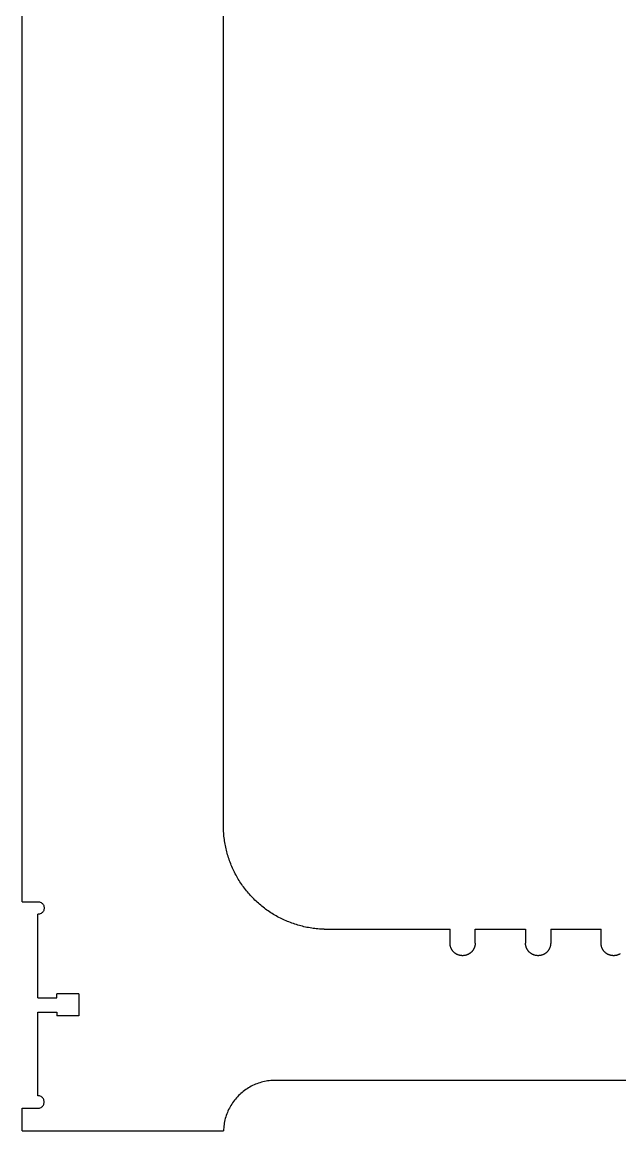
# Model space of a CAD drawing. Extents: x -100 to 100, y -46 to 46.
# Drawn here: x -73.99 to -62.12, y -45.92 to -23.92 of the extents above; entities that cross this region are included whole.
import ezdxf

# ---------------------------------------------------------------- set-up
doc = ezdxf.new("R2010")
doc.units = 0
doc.header["$MEASUREMENT"] = 0
doc.layers.get('0').update_dxf_attribs({"linetype": 'CONTINUOUS'})

msp = doc.modelspace()

# ---------------------------------------------------------------- linework, layer by layer
for p, q in [((-69.994, -39.917), (-69.994, -7.917)), ((-73.993, -41.37), (-73.993, -9.718)), ((-69.993, -39.948), (-69.994, -39.917)), ((-69.991, -39.979), (-69.993, -39.948)), ((-69.989, -40.01), (-69.991, -39.979)), ((-69.987, -40.041), (-69.989, -40.01)), ((-69.984, -40.072), (-69.987, -40.041)), ((-69.98, -40.103), (-69.984, -40.072)), ((-69.976, -40.134), (-69.98, -40.103)), ((-69.972, -40.165), (-69.976, -40.134)), ((-69.967, -40.196), (-69.972, -40.165)), ((-69.962, -40.227), (-69.967, -40.196)), ((-69.956, -40.257), (-69.962, -40.227)), ((-69.95, -40.288), (-69.956, -40.257)), ((-69.943, -40.318), (-69.95, -40.288)), ((-69.936, -40.349), (-69.943, -40.318)), ((-69.928, -40.379), (-69.936, -40.349)), ((-69.92, -40.409), (-69.928, -40.379)), ((-69.911, -40.439), (-69.92, -40.409)), ((-69.902, -40.469), (-69.911, -40.439)), ((-69.893, -40.499), (-69.902, -40.469)), ((-69.883, -40.528), (-69.893, -40.499)), ((-69.873, -40.558), (-69.883, -40.528)), ((-69.862, -40.587), (-69.873, -40.558)), ((-69.851, -40.616), (-69.862, -40.587)), ((-69.839, -40.645), (-69.851, -40.616)), ((-69.827, -40.673), (-69.839, -40.645)), ((-69.814, -40.702), (-69.827, -40.673)), ((-69.801, -40.73), (-69.814, -40.702)), ((-69.788, -40.759), (-69.801, -40.73)), ((-69.774, -40.786), (-69.788, -40.759)), ((-69.76, -40.814), (-69.774, -40.786)), ((-69.745, -40.842), (-69.76, -40.814)), ((-69.73, -40.869), (-69.745, -40.842)), ((-69.715, -40.896), (-69.73, -40.869)), ((-69.699, -40.923), (-69.715, -40.896)), ((-69.682, -40.949), (-69.699, -40.923)), ((-69.666, -40.976), (-69.682, -40.949)), ((-69.648, -41.002), (-69.666, -40.976)), ((-69.631, -41.028), (-69.648, -41.002)), ((-69.613, -41.053), (-69.631, -41.028)), ((-69.595, -41.078), (-69.613, -41.053)), ((-69.576, -41.103), (-69.595, -41.078)), ((-69.557, -41.128), (-69.576, -41.103)), ((-69.538, -41.152), (-69.557, -41.128)), ((-69.518, -41.177), (-69.538, -41.152)), ((-69.498, -41.2), (-69.518, -41.177)), ((-69.477, -41.224), (-69.498, -41.2)), ((-69.456, -41.247), (-69.477, -41.224)), ((-69.435, -41.27), (-69.456, -41.247)), ((-69.414, -41.292), (-69.435, -41.27)), ((-69.392, -41.315), (-69.414, -41.292)), ((-69.37, -41.337), (-69.392, -41.315)), ((-69.347, -41.358), (-69.37, -41.337)), ((-69.324, -41.379), (-69.347, -41.358)), ((-73.993, -41.37), (-73.68, -41.37)), ((-73.68, -41.37), (-73.664, -41.371)), ((-73.664, -41.371), (-73.648, -41.374)), ((-73.648, -41.374), (-73.633, -41.379)), ((-73.633, -41.379), (-73.618, -41.387)), ((-73.618, -41.387), (-73.604, -41.396)), ((-73.604, -41.396), (-73.592, -41.407)), ((-73.592, -41.407), (-73.581, -41.419)), ((-73.581, -41.571), (-73.592, -41.583)), ((-73.581, -41.419), (-73.572, -41.432)), ((-73.572, -41.557), (-73.581, -41.571)), ((-73.572, -41.432), (-73.565, -41.447)), ((-73.565, -41.543), (-73.572, -41.557)), ((-73.565, -41.447), (-73.56, -41.463)), ((-73.56, -41.527), (-73.565, -41.543)), ((-73.56, -41.463), (-73.557, -41.479)), ((-73.557, -41.511), (-73.56, -41.527)), ((-73.557, -41.479), (-73.555, -41.495)), ((-73.555, -41.495), (-73.557, -41.511)), ((-69.301, -41.4), (-69.324, -41.379)), ((-69.278, -41.421), (-69.301, -41.4)), ((-69.254, -41.441), (-69.278, -41.421)), ((-69.23, -41.461), (-69.254, -41.441)), ((-69.205, -41.48), (-69.23, -41.461)), ((-69.181, -41.499), (-69.205, -41.48)), ((-69.156, -41.518), (-69.181, -41.499)), ((-69.13, -41.536), (-69.156, -41.518)), ((-69.105, -41.554), (-69.13, -41.536)), ((-69.079, -41.571), (-69.105, -41.554)), ((-69.053, -41.588), (-69.079, -41.571)), ((-73.664, -41.619), (-73.68, -41.62)), ((-73.68, -43.279), (-73.68, -41.62)), ((-73.648, -41.616), (-73.664, -41.619)), ((-73.633, -41.61), (-73.648, -41.616)), ((-73.618, -41.603), (-73.633, -41.61)), ((-73.604, -41.594), (-73.618, -41.603)), ((-73.592, -41.583), (-73.604, -41.594)), ((-69.027, -41.605), (-69.053, -41.588)), ((-69, -41.621), (-69.027, -41.605)), ((-68.973, -41.637), (-69, -41.621)), ((-68.946, -41.653), (-68.973, -41.637)), ((-68.919, -41.668), (-68.946, -41.653)), ((-68.891, -41.683), (-68.919, -41.668)), ((-68.864, -41.697), (-68.891, -41.683)), ((-68.836, -41.711), (-68.864, -41.697)), ((-68.808, -41.724), (-68.836, -41.711)), ((-68.779, -41.737), (-68.808, -41.724)), ((-68.751, -41.75), (-68.779, -41.737)), ((-68.722, -41.762), (-68.751, -41.75)), ((-68.693, -41.773), (-68.722, -41.762)), ((-68.664, -41.785), (-68.693, -41.773)), ((-68.635, -41.796), (-68.664, -41.785)), ((-68.605, -41.806), (-68.635, -41.796)), ((-68.576, -41.816), (-68.605, -41.806)), ((-68.546, -41.825), (-68.576, -41.816)), ((-68.516, -41.834), (-68.546, -41.825)), ((-68.486, -41.843), (-68.516, -41.834)), ((-68.456, -41.851), (-68.486, -41.843)), ((-68.426, -41.859), (-68.456, -41.851)), ((-68.396, -41.866), (-68.426, -41.859)), ((-68.365, -41.873), (-68.396, -41.866)), ((-68.335, -41.879), (-68.365, -41.873)), ((-68.304, -41.885), (-68.335, -41.879)), ((-68.273, -41.89), (-68.304, -41.885)), ((-68.242, -41.895), (-68.273, -41.89)), ((-68.212, -41.899), (-68.242, -41.895)), ((-68.181, -41.903), (-68.212, -41.899)), ((-68.15, -41.907), (-68.181, -41.903)), ((-68.119, -41.91), (-68.15, -41.907)), ((-68.088, -41.912), (-68.119, -41.91)), ((-68.056, -41.914), (-68.088, -41.912)), ((-68.025, -41.916), (-68.056, -41.914)), ((-67.994, -41.917), (-68.025, -41.916)), ((-67.994, -41.917), (-65.494, -41.917)), ((-65.494, -42.192), (-65.494, -41.917)), ((-64.994, -41.917), (-63.994, -41.917)), ((-64.994, -42.192), (-64.994, -41.917)), ((-63.994, -41.917), (-63.994, -42.192)), ((-63.494, -41.917), (-62.494, -41.917)), ((-63.494, -41.917), (-63.494, -42.192)), ((-62.494, -42.192), (-62.494, -41.917)), ((-65.494, -42.2), (-65.494, -42.192)), ((-65.494, -42.208), (-65.494, -42.2)), ((-65.493, -42.215), (-65.494, -42.208)), ((-65.492, -42.223), (-65.493, -42.215)), ((-65.491, -42.231), (-65.492, -42.223)), ((-65.49, -42.239), (-65.491, -42.231)), ((-65.488, -42.246), (-65.49, -42.239)), ((-64.999, -42.239), (-65, -42.246)), ((-64.997, -42.231), (-64.999, -42.239)), ((-64.996, -42.223), (-64.997, -42.231)), ((-64.995, -42.215), (-64.996, -42.223)), ((-64.994, -42.2), (-64.995, -42.208)), ((-64.995, -42.208), (-64.995, -42.215)), ((-64.994, -42.192), (-64.994, -42.2)), ((-63.994, -42.2), (-63.994, -42.192)), ((-63.994, -42.208), (-63.994, -42.2)), ((-63.993, -42.215), (-63.994, -42.208)), ((-63.992, -42.223), (-63.993, -42.215)), ((-63.991, -42.231), (-63.992, -42.223)), ((-63.99, -42.239), (-63.991, -42.231)), ((-63.988, -42.246), (-63.99, -42.239)), ((-63.499, -42.239), (-63.5, -42.246)), ((-63.497, -42.231), (-63.499, -42.239)), ((-63.496, -42.223), (-63.497, -42.231)), ((-63.495, -42.215), (-63.496, -42.223)), ((-63.494, -42.2), (-63.495, -42.208)), ((-63.495, -42.208), (-63.495, -42.215)), ((-63.494, -42.192), (-63.494, -42.2)), ((-62.494, -42.2), (-62.494, -42.192)), ((-62.494, -42.208), (-62.494, -42.2)), ((-62.493, -42.215), (-62.494, -42.208)), ((-62.492, -42.223), (-62.493, -42.215)), ((-62.491, -42.231), (-62.492, -42.223)), ((-62.49, -42.239), (-62.491, -42.231)), ((-62.488, -42.246), (-62.49, -42.239)), ((-65.486, -42.254), (-65.488, -42.246)), ((-65.484, -42.262), (-65.486, -42.254)), ((-65.482, -42.269), (-65.484, -42.262)), ((-65.479, -42.277), (-65.482, -42.269)), ((-65.477, -42.284), (-65.479, -42.277)), ((-65.474, -42.291), (-65.477, -42.284)), ((-65.47, -42.298), (-65.474, -42.291)), ((-65.467, -42.305), (-65.47, -42.298)), ((-65.463, -42.312), (-65.467, -42.305)), ((-65.459, -42.319), (-65.463, -42.312)), ((-65.455, -42.326), (-65.459, -42.319)), ((-65.451, -42.332), (-65.455, -42.326)), ((-65.446, -42.339), (-65.451, -42.332)), ((-65.442, -42.345), (-65.446, -42.339)), ((-65.437, -42.351), (-65.442, -42.345)), ((-65.432, -42.357), (-65.437, -42.351)), ((-65.426, -42.363), (-65.432, -42.357)), ((-65.421, -42.369), (-65.426, -42.363)), ((-65.415, -42.374), (-65.421, -42.369)), ((-65.409, -42.379), (-65.415, -42.374)), ((-65.403, -42.385), (-65.409, -42.379)), ((-65.397, -42.389), (-65.403, -42.385)), ((-65.391, -42.394), (-65.397, -42.389)), ((-65.385, -42.399), (-65.391, -42.394)), ((-65.378, -42.403), (-65.385, -42.399)), ((-65.371, -42.407), (-65.378, -42.403)), ((-65.365, -42.411), (-65.371, -42.407)), ((-65.358, -42.415), (-65.365, -42.411)), ((-65.351, -42.418), (-65.358, -42.415)), ((-65.343, -42.421), (-65.351, -42.418)), ((-65.336, -42.424), (-65.343, -42.421)), ((-65.329, -42.427), (-65.336, -42.424)), ((-65.321, -42.43), (-65.329, -42.427)), ((-65.314, -42.432), (-65.321, -42.43)), ((-65.306, -42.434), (-65.314, -42.432)), ((-65.299, -42.436), (-65.306, -42.434)), ((-65.291, -42.437), (-65.299, -42.436)), ((-65.283, -42.439), (-65.291, -42.437)), ((-65.275, -42.44), (-65.283, -42.439)), ((-65.268, -42.441), (-65.275, -42.44)), ((-65.26, -42.441), (-65.268, -42.441)), ((-65.252, -42.442), (-65.26, -42.441)), ((-65.244, -42.442), (-65.252, -42.442)), ((-65.236, -42.442), (-65.244, -42.442)), ((-65.228, -42.441), (-65.236, -42.442)), ((-65.221, -42.441), (-65.228, -42.441)), ((-65.213, -42.44), (-65.221, -42.441)), ((-65.205, -42.439), (-65.213, -42.44)), ((-65.197, -42.437), (-65.205, -42.439)), ((-65.19, -42.436), (-65.197, -42.437)), ((-65.182, -42.434), (-65.19, -42.436)), ((-65.174, -42.432), (-65.182, -42.434)), ((-65.167, -42.43), (-65.174, -42.432)), ((-65.159, -42.427), (-65.167, -42.43)), ((-65.152, -42.424), (-65.159, -42.427)), ((-65.145, -42.421), (-65.152, -42.424)), ((-65.138, -42.418), (-65.145, -42.421)), ((-65.131, -42.415), (-65.138, -42.418)), ((-65.124, -42.411), (-65.131, -42.415)), ((-65.117, -42.407), (-65.124, -42.411)), ((-65.11, -42.403), (-65.117, -42.407)), ((-65.104, -42.399), (-65.11, -42.403)), ((-65.097, -42.394), (-65.104, -42.399)), ((-65.091, -42.389), (-65.097, -42.394)), ((-65.085, -42.385), (-65.091, -42.389)), ((-65.079, -42.379), (-65.085, -42.385)), ((-65.073, -42.374), (-65.079, -42.379)), ((-65.067, -42.369), (-65.073, -42.374)), ((-65.062, -42.363), (-65.067, -42.369)), ((-65.057, -42.357), (-65.062, -42.363)), ((-65.051, -42.351), (-65.057, -42.357)), ((-65.047, -42.345), (-65.051, -42.351)), ((-65.042, -42.339), (-65.047, -42.345)), ((-65.037, -42.332), (-65.042, -42.339)), ((-65.033, -42.326), (-65.037, -42.332)), ((-65.029, -42.319), (-65.033, -42.326)), ((-65.025, -42.312), (-65.029, -42.319)), ((-65.021, -42.305), (-65.025, -42.312)), ((-65.018, -42.298), (-65.021, -42.305)), ((-65.015, -42.291), (-65.018, -42.298)), ((-65.012, -42.284), (-65.015, -42.291)), ((-65.009, -42.277), (-65.012, -42.284)), ((-65.006, -42.269), (-65.009, -42.277)), ((-65.004, -42.262), (-65.006, -42.269)), ((-65.002, -42.254), (-65.004, -42.262)), ((-65, -42.246), (-65.002, -42.254)), ((-63.986, -42.254), (-63.988, -42.246)), ((-63.984, -42.262), (-63.986, -42.254)), ((-63.982, -42.269), (-63.984, -42.262)), ((-63.979, -42.277), (-63.982, -42.269)), ((-63.977, -42.284), (-63.979, -42.277)), ((-63.974, -42.291), (-63.977, -42.284)), ((-63.97, -42.298), (-63.974, -42.291)), ((-63.967, -42.305), (-63.97, -42.298)), ((-63.963, -42.312), (-63.967, -42.305)), ((-63.959, -42.319), (-63.963, -42.312)), ((-63.955, -42.326), (-63.959, -42.319)), ((-63.951, -42.332), (-63.955, -42.326)), ((-63.946, -42.339), (-63.951, -42.332)), ((-63.942, -42.345), (-63.946, -42.339)), ((-63.937, -42.351), (-63.942, -42.345)), ((-63.932, -42.357), (-63.937, -42.351)), ((-63.926, -42.363), (-63.932, -42.357)), ((-63.921, -42.369), (-63.926, -42.363)), ((-63.915, -42.374), (-63.921, -42.369)), ((-63.909, -42.379), (-63.915, -42.374)), ((-63.903, -42.385), (-63.909, -42.379)), ((-63.897, -42.389), (-63.903, -42.385)), ((-63.891, -42.394), (-63.897, -42.389)), ((-63.885, -42.399), (-63.891, -42.394)), ((-63.878, -42.403), (-63.885, -42.399)), ((-63.871, -42.407), (-63.878, -42.403)), ((-63.865, -42.411), (-63.871, -42.407)), ((-63.858, -42.415), (-63.865, -42.411)), ((-63.851, -42.418), (-63.858, -42.415)), ((-63.843, -42.421), (-63.851, -42.418)), ((-63.836, -42.424), (-63.843, -42.421)), ((-63.829, -42.427), (-63.836, -42.424)), ((-63.821, -42.43), (-63.829, -42.427)), ((-63.814, -42.432), (-63.821, -42.43)), ((-63.806, -42.434), (-63.814, -42.432)), ((-63.799, -42.436), (-63.806, -42.434)), ((-63.791, -42.437), (-63.799, -42.436)), ((-63.783, -42.439), (-63.791, -42.437)), ((-63.775, -42.44), (-63.783, -42.439)), ((-63.768, -42.441), (-63.775, -42.44)), ((-63.76, -42.441), (-63.768, -42.441)), ((-63.752, -42.442), (-63.76, -42.441)), ((-63.744, -42.442), (-63.752, -42.442)), ((-63.736, -42.442), (-63.744, -42.442)), ((-63.728, -42.441), (-63.736, -42.442)), ((-63.721, -42.441), (-63.728, -42.441)), ((-63.713, -42.44), (-63.721, -42.441)), ((-63.705, -42.439), (-63.713, -42.44)), ((-63.697, -42.437), (-63.705, -42.439)), ((-63.69, -42.436), (-63.697, -42.437)), ((-63.682, -42.434), (-63.69, -42.436)), ((-63.674, -42.432), (-63.682, -42.434)), ((-63.667, -42.43), (-63.674, -42.432)), ((-63.659, -42.427), (-63.667, -42.43)), ((-63.652, -42.424), (-63.659, -42.427)), ((-63.645, -42.421), (-63.652, -42.424)), ((-63.638, -42.418), (-63.645, -42.421)), ((-63.631, -42.415), (-63.638, -42.418)), ((-63.624, -42.411), (-63.631, -42.415)), ((-63.617, -42.407), (-63.624, -42.411)), ((-63.61, -42.403), (-63.617, -42.407)), ((-63.604, -42.399), (-63.61, -42.403)), ((-63.597, -42.394), (-63.604, -42.399)), ((-63.591, -42.389), (-63.597, -42.394)), ((-63.585, -42.385), (-63.591, -42.389)), ((-63.579, -42.379), (-63.585, -42.385)), ((-63.573, -42.374), (-63.579, -42.379)), ((-63.567, -42.369), (-63.573, -42.374)), ((-63.562, -42.363), (-63.567, -42.369)), ((-63.557, -42.357), (-63.562, -42.363)), ((-63.551, -42.351), (-63.557, -42.357)), ((-63.547, -42.345), (-63.551, -42.351)), ((-63.542, -42.339), (-63.547, -42.345)), ((-63.537, -42.332), (-63.542, -42.339)), ((-63.533, -42.326), (-63.537, -42.332)), ((-63.529, -42.319), (-63.533, -42.326)), ((-63.525, -42.312), (-63.529, -42.319)), ((-63.521, -42.305), (-63.525, -42.312)), ((-63.518, -42.298), (-63.521, -42.305)), ((-63.515, -42.291), (-63.518, -42.298)), ((-63.512, -42.284), (-63.515, -42.291)), ((-63.509, -42.277), (-63.512, -42.284)), ((-63.506, -42.269), (-63.509, -42.277)), ((-63.504, -42.262), (-63.506, -42.269)), ((-63.502, -42.254), (-63.504, -42.262)), ((-63.5, -42.246), (-63.502, -42.254)), ((-62.486, -42.254), (-62.488, -42.246)), ((-62.484, -42.262), (-62.486, -42.254)), ((-62.482, -42.269), (-62.484, -42.262)), ((-62.479, -42.277), (-62.482, -42.269)), ((-62.477, -42.284), (-62.479, -42.277)), ((-62.474, -42.291), (-62.477, -42.284)), ((-62.47, -42.298), (-62.474, -42.291)), ((-62.467, -42.305), (-62.47, -42.298)), ((-62.463, -42.312), (-62.467, -42.305)), ((-62.459, -42.319), (-62.463, -42.312)), ((-62.455, -42.326), (-62.459, -42.319)), ((-62.451, -42.332), (-62.455, -42.326)), ((-62.446, -42.339), (-62.451, -42.332)), ((-62.442, -42.345), (-62.446, -42.339)), ((-62.437, -42.351), (-62.442, -42.345)), ((-62.432, -42.357), (-62.437, -42.351)), ((-62.426, -42.363), (-62.432, -42.357)), ((-62.421, -42.369), (-62.426, -42.363)), ((-62.415, -42.374), (-62.421, -42.369)), ((-62.409, -42.379), (-62.415, -42.374)), ((-62.403, -42.385), (-62.409, -42.379)), ((-62.397, -42.389), (-62.403, -42.385)), ((-62.391, -42.394), (-62.397, -42.389)), ((-62.385, -42.399), (-62.391, -42.394)), ((-62.378, -42.403), (-62.385, -42.399)), ((-62.371, -42.407), (-62.378, -42.403)), ((-62.365, -42.411), (-62.371, -42.407)), ((-62.358, -42.415), (-62.365, -42.411)), ((-62.351, -42.418), (-62.358, -42.415)), ((-62.343, -42.421), (-62.351, -42.418)), ((-62.336, -42.424), (-62.343, -42.421)), ((-62.329, -42.427), (-62.336, -42.424)), ((-62.321, -42.43), (-62.329, -42.427)), ((-62.314, -42.432), (-62.321, -42.43)), ((-62.306, -42.434), (-62.314, -42.432)), ((-62.299, -42.436), (-62.306, -42.434)), ((-62.291, -42.437), (-62.299, -42.436)), ((-62.283, -42.439), (-62.291, -42.437)), ((-62.275, -42.44), (-62.283, -42.439)), ((-62.268, -42.441), (-62.275, -42.44)), ((-62.26, -42.441), (-62.268, -42.441)), ((-62.252, -42.442), (-62.26, -42.441)), ((-62.244, -42.442), (-62.252, -42.442)), ((-62.236, -42.442), (-62.244, -42.442)), ((-62.228, -42.441), (-62.236, -42.442)), ((-62.221, -42.441), (-62.228, -42.441)), ((-62.213, -42.44), (-62.221, -42.441)), ((-62.205, -42.439), (-62.213, -42.44)), ((-62.197, -42.437), (-62.205, -42.439)), ((-62.19, -42.436), (-62.197, -42.437)), ((-62.182, -42.434), (-62.19, -42.436)), ((-62.174, -42.432), (-62.182, -42.434)), ((-62.167, -42.43), (-62.174, -42.432)), ((-62.159, -42.427), (-62.167, -42.43)), ((-62.152, -42.424), (-62.159, -42.427)), ((-62.145, -42.421), (-62.152, -42.424)), ((-62.138, -42.418), (-62.145, -42.421)), ((-62.131, -42.415), (-62.138, -42.418)), ((-62.124, -42.411), (-62.131, -42.415)), ((-62.117, -42.407), (-62.124, -42.411)), ((-73.68, -43.279), (-73.305, -43.279)), ((-73.305, -43.279), (-73.305, -43.198)), ((-72.868, -43.198), (-73.305, -43.198)), ((-72.868, -43.198), (-72.868, -43.636)), ((-73.68, -43.561), (-73.305, -43.561)), ((-73.68, -45.22), (-73.68, -43.561)), ((-73.305, -43.561), (-73.305, -43.636)), ((-72.868, -43.636), (-73.305, -43.636)), ((-69.549, -45.098), (-69.575, -45.117)), ((-69.523, -45.081), (-69.549, -45.098)), ((-69.497, -45.065), (-69.523, -45.081)), ((-69.47, -45.049), (-69.497, -45.065)), ((-69.443, -45.034), (-69.47, -45.049)), ((-69.415, -45.02), (-69.443, -45.034)), ((-69.387, -45.007), (-69.415, -45.02)), ((-69.358, -44.994), (-69.387, -45.007)), ((-69.329, -44.983), (-69.358, -44.994)), ((-69.3, -44.972), (-69.329, -44.983)), ((-69.27, -44.963), (-69.3, -44.972)), ((-69.24, -44.954), (-69.27, -44.963)), ((-69.21, -44.946), (-69.24, -44.954)), ((-69.18, -44.939), (-69.21, -44.946)), ((-69.149, -44.933), (-69.18, -44.939)), ((-69.118, -44.928), (-69.149, -44.933)), ((-69.087, -44.924), (-69.118, -44.928)), ((-69.056, -44.921), (-69.087, -44.924)), ((-69.025, -44.918), (-69.056, -44.921)), ((-68.994, -44.917), (-69.025, -44.918)), ((-53.995, -44.917), (-68.994, -44.917)), ((-73.664, -45.221), (-73.68, -45.22)), ((-73.648, -45.224), (-73.664, -45.221)), ((-73.633, -45.229), (-73.648, -45.224)), ((-73.618, -45.237), (-73.633, -45.229)), ((-73.604, -45.246), (-73.618, -45.237)), ((-73.592, -45.257), (-73.604, -45.246)), ((-73.581, -45.269), (-73.592, -45.257)), ((-73.572, -45.282), (-73.581, -45.269)), ((-73.565, -45.297), (-73.572, -45.282)), ((-73.56, -45.313), (-73.565, -45.297)), ((-73.557, -45.329), (-73.56, -45.313)), ((-69.776, -45.311), (-69.794, -45.336)), ((-69.756, -45.287), (-69.776, -45.311)), ((-69.736, -45.263), (-69.756, -45.287)), ((-69.715, -45.24), (-69.736, -45.263)), ((-69.693, -45.218), (-69.715, -45.24)), ((-69.671, -45.196), (-69.693, -45.218)), ((-69.648, -45.175), (-69.671, -45.196)), ((-69.624, -45.155), (-69.648, -45.175)), ((-69.6, -45.135), (-69.624, -45.155)), ((-69.575, -45.117), (-69.6, -45.135)), ((-73.993, -45.917), (-73.993, -45.47)), ((-73.993, -45.47), (-73.68, -45.47)), ((-73.68, -45.47), (-73.664, -45.469)), ((-73.664, -45.469), (-73.648, -45.466)), ((-73.648, -45.466), (-73.633, -45.46)), ((-73.633, -45.46), (-73.618, -45.453)), ((-73.618, -45.453), (-73.604, -45.444)), ((-73.604, -45.444), (-73.592, -45.433)), ((-73.592, -45.433), (-73.581, -45.421)), ((-73.581, -45.421), (-73.572, -45.407)), ((-73.572, -45.407), (-73.565, -45.393)), ((-73.565, -45.393), (-73.56, -45.377)), ((-73.56, -45.377), (-73.557, -45.361)), ((-73.555, -45.345), (-73.557, -45.329)), ((-73.557, -45.361), (-73.555, -45.345)), ((-69.904, -45.524), (-69.916, -45.553)), ((-69.891, -45.496), (-69.904, -45.524)), ((-69.877, -45.468), (-69.891, -45.496)), ((-69.862, -45.441), (-69.877, -45.468)), ((-69.846, -45.414), (-69.862, -45.441)), ((-69.83, -45.388), (-69.846, -45.414)), ((-69.812, -45.362), (-69.83, -45.388)), ((-69.794, -45.336), (-69.812, -45.362)), ((-69.972, -45.731), (-69.978, -45.762)), ((-69.965, -45.701), (-69.972, -45.731)), ((-69.957, -45.671), (-69.965, -45.701)), ((-69.948, -45.641), (-69.957, -45.671)), ((-69.939, -45.611), (-69.948, -45.641)), ((-69.928, -45.582), (-69.939, -45.611)), ((-69.916, -45.553), (-69.928, -45.582)), ((-73.993, -45.917), (-69.994, -45.917)), ((-69.993, -45.886), (-69.994, -45.917)), ((-69.99, -45.855), (-69.993, -45.886)), ((-69.987, -45.824), (-69.99, -45.855)), ((-69.983, -45.793), (-69.987, -45.824)), ((-69.978, -45.762), (-69.983, -45.793))]:
    msp.add_line(p, q)

doc.saveas('drawing.dxf')
